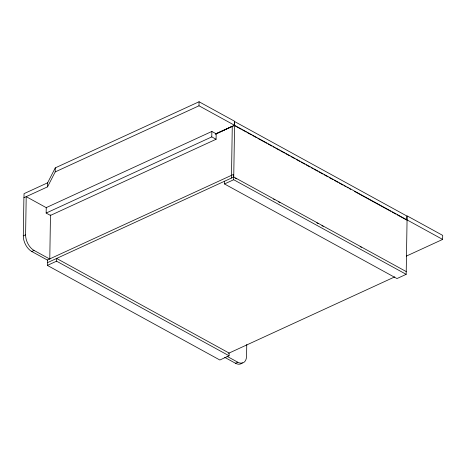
<?xml version="1.0" encoding="UTF-8"?>
<svg xmlns="http://www.w3.org/2000/svg" width="466" height="466" viewBox="0 0 466 466"><rect width="100%" height="100%" fill="white"/><g stroke="black" fill="none" stroke-linecap="round" stroke-linejoin="round"><path stroke-width="0.7" d="M47.614 260.185L31.752 251.483A12.611 7.514 65.3 0 1 23.3 235.854L23.9 197.706L47.555 186.849L55.209 171.913L55.273 167.876L199.058 101.757L234.637 121.271L233.693 179.725L406.183 274.334L407.127 215.875L442.7 235.388L442.636 239.425L406.358 256.102M23.976 197.689L24.04 193.652L47.619 182.812L55.273 167.876M49.914 259.125L34.053 250.428A12.611 7.514 65.3 0 1 25.601 234.8L26.201 196.652L46.583 207.83M46.151 213.061L46.239 207.615L211.855 131.453L216.172 133.818L216.084 139.264L50.468 215.426L46.151 213.061L211.774 136.899L216.084 139.264M47.555 186.849L47.619 182.812M229.062 355.779L56.572 261.176L56.619 258.449L229.103 353.059L229.062 355.779L219.865 360.014L47.375 265.404L47.485 259.946L233.518 174.4L233.472 177.121M49.786 258.886L50.474 214.89M442.636 239.425L198.999 105.794L199.058 101.757M211.774 136.899L211.855 131.453M406.183 274.334L396.98 278.563L224.495 183.959L224.536 181.233M231.462 178.047L232.272 126.274L215.752 133.876M234.287 125.488L234.351 121.399L406.835 216.008L406.771 220.092M246.759 344.52L246.578 356.036A12.611 7.514 65.3 0 1 237.782 362.204L235.481 363.264L224.688 357.34M55.209 171.913L198.999 105.794M215.409 134.115L234.573 125.302M215.81 133.981L234.573 125.354M23.3 235.854L25.601 234.8M31.752 251.483L34.053 250.428M47.416 262.678L233.763 176.993L406.247 271.596M47.375 265.404L56.572 261.176M224.495 183.959L233.693 179.725M228.503 353.333L394.749 276.886M234.922 125.837L241.283 129.327M242.559 130.026L246.38 132.123M247.65 132.816L251.471 134.913M252.741 135.612L256.562 137.709M257.832 138.402L266.744 143.289M268.02 143.988L271.835 146.085M273.111 146.784L274.381 147.483M275.656 148.176L279.478 150.273M280.748 150.972L284.569 153.069M285.839 153.763L289.66 155.86M290.93 156.559L294.751 158.65M296.026 159.349L299.842 161.446M301.118 162.145L304.933 164.236M306.209 164.935L310.024 167.032M311.3 167.731L312.575 168.43M313.845 169.123L317.666 171.22M318.936 171.919L322.757 174.01M324.027 174.709L327.848 176.806M329.118 177.505L332.94 179.596M334.215 180.295L338.031 182.392M339.306 183.091L343.122 185.183M344.397 185.882L345.667 186.581M346.943 187.28L348.219 187.979M349.488 188.678L350.764 189.371M354.579 191.468L390.863 211.366M392.133 212.065L395.954 214.162M397.224 214.855L406.136 219.748M235.382 178.169L236.658 178.868M273.571 199.116L274.847 199.815M278.662 201.906L279.938 202.605M316.851 222.853L318.127 223.552M321.948 225.649L323.218 226.348M360.136 246.596L361.406 247.295M226.989 356.286L237.782 362.204M242.39 362.752A12.611 7.514 65.3 0 1 235.481 363.264"/></g></svg>
